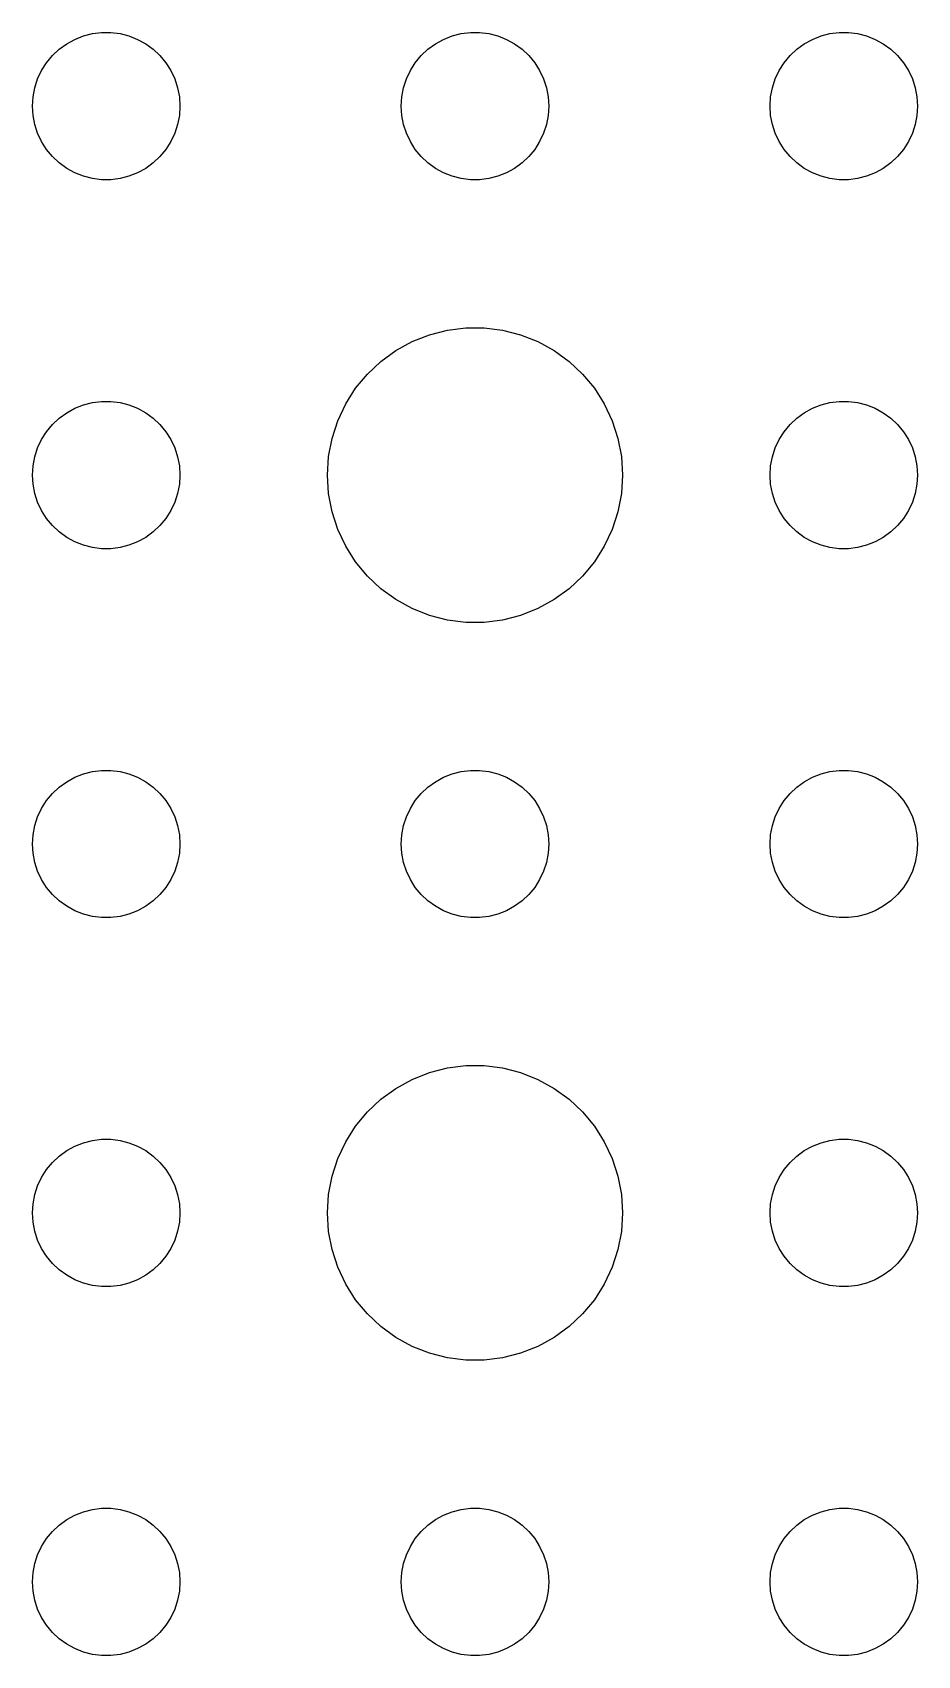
# Model space of a CAD drawing. Header units: metres. Extents: x -134 to 134, y -134 to 134.
# Drawn here: x 43.5 to 61.5, y 28.5 to 61.5 of the extents above; entities that cross this region are included whole.
import ezdxf

# ---------------------------------------------------------------- set-up
doc = ezdxf.new("R2010")
doc.units = ezdxf.units.M

msp = doc.modelspace()

# ---------------------------------------------------------------- linework, layer by layer
for p, q in [((44.3613, 61.3572), (44.5365, 61.4266)), ((44.5365, 61.4266), (44.7189, 61.4734)), ((44.7189, 61.4734), (44.9058, 61.497)), ((44.9058, 61.497), (45.0942, 61.497)), ((45.0942, 61.497), (45.2811, 61.4734)), ((45.2811, 61.4734), (45.4635, 61.4266)), ((45.4635, 61.4266), (45.6387, 61.3572)), ((51.8613, 61.3572), (52.0365, 61.4266)), ((52.0365, 61.4266), (52.2189, 61.4734)), ((52.2189, 61.4734), (52.4058, 61.497)), ((52.4058, 61.497), (52.5942, 61.497)), ((52.5942, 61.497), (52.7811, 61.4734)), ((52.7811, 61.4734), (52.9635, 61.4266)), ((52.9635, 61.4266), (53.1387, 61.3572)), ((59.3613, 61.3572), (59.5365, 61.4266)), ((59.5365, 61.4266), (59.7189, 61.4734)), ((59.7189, 61.4734), (59.9058, 61.497)), ((59.9058, 61.497), (60.0942, 61.497)), ((60.0942, 61.497), (60.2811, 61.4734)), ((60.2811, 61.4734), (60.4635, 61.4266)), ((60.4635, 61.4266), (60.6387, 61.3572)), ((43.9065, 61.0268), (44.0439, 61.1558)), ((44.0439, 61.1558), (44.1963, 61.2665)), ((44.1963, 61.2665), (44.3613, 61.3572)), ((45.6387, 61.3572), (45.8037, 61.2665)), ((45.8037, 61.2665), (45.9561, 61.1558)), ((45.9561, 61.1558), (46.0934, 61.0268)), ((51.4065, 61.0268), (51.5439, 61.1558)), ((51.5439, 61.1558), (51.6963, 61.2665)), ((51.6963, 61.2665), (51.8613, 61.3572)), ((53.1387, 61.3572), (53.3037, 61.2665)), ((53.3037, 61.2665), (53.4561, 61.1558)), ((53.4561, 61.1558), (53.5934, 61.0268)), ((58.9065, 61.0268), (59.0439, 61.1558)), ((59.0439, 61.1558), (59.1963, 61.2665)), ((59.1963, 61.2665), (59.3613, 61.3572)), ((60.6387, 61.3572), (60.8037, 61.2665)), ((60.8037, 61.2665), (60.9561, 61.1558)), ((60.9561, 61.1558), (61.0934, 61.0268)), ((43.6053, 60.5522), (43.6855, 60.7226)), ((43.6855, 60.7226), (43.7865, 60.8817)), ((43.7865, 60.8817), (43.9065, 61.0268)), ((46.0934, 61.0268), (46.2135, 60.8817)), ((46.2135, 60.8817), (46.3145, 60.7226)), ((46.3145, 60.7226), (46.3947, 60.5522)), ((51.1053, 60.5522), (51.1855, 60.7226)), ((51.1855, 60.7226), (51.2865, 60.8817)), ((51.2865, 60.8817), (51.4065, 61.0268)), ((53.5934, 61.0268), (53.7135, 60.8817)), ((53.7135, 60.8817), (53.8145, 60.7226)), ((53.8145, 60.7226), (53.8947, 60.5522)), ((58.6053, 60.5522), (58.6855, 60.7226)), ((58.6855, 60.7226), (58.7865, 60.8817)), ((58.7865, 60.8817), (58.9065, 61.0268)), ((61.0934, 61.0268), (61.2135, 60.8817)), ((61.2135, 60.8817), (61.3145, 60.7226)), ((61.3145, 60.7226), (61.3947, 60.5522)), ((43.5471, 60.373), (43.6053, 60.5522)), ((46.3947, 60.5522), (46.4529, 60.373)), ((51.0471, 60.373), (51.1053, 60.5522)), ((53.8947, 60.5522), (53.9529, 60.373)), ((58.5471, 60.373), (58.6053, 60.5522)), ((61.3947, 60.5522), (61.4529, 60.373)), ((43.5, 60), (43.5118, 60.188)), ((43.5118, 60.188), (43.5471, 60.373)), ((46.4529, 60.373), (46.4882, 60.188)), ((46.4882, 60.188), (46.5, 60)), ((51, 60), (51.0118, 60.188)), ((51.0118, 60.188), (51.0471, 60.373)), ((53.9529, 60.373), (53.9882, 60.188)), ((53.9882, 60.188), (54, 60)), ((58.5, 60), (58.5118, 60.188)), ((58.5118, 60.188), (58.5471, 60.373)), ((61.4529, 60.373), (61.4882, 60.188)), ((61.4882, 60.188), (61.5, 60)), ((43.5118, 59.812), (43.5, 60)), ((43.5471, 59.627), (43.5118, 59.812)), ((46.4882, 59.812), (46.4529, 59.627)), ((46.5, 60), (46.4882, 59.812)), ((51.0118, 59.812), (51, 60)), ((51.0471, 59.627), (51.0118, 59.812)), ((53.9882, 59.812), (53.9529, 59.627)), ((54, 60), (53.9882, 59.812)), ((58.5118, 59.812), (58.5, 60)), ((58.5471, 59.627), (58.5118, 59.812)), ((61.4882, 59.812), (61.4529, 59.627)), ((61.5, 60), (61.4882, 59.812)), ((43.6053, 59.4478), (43.5471, 59.627)), ((43.6855, 59.2774), (43.6053, 59.4478)), ((46.3947, 59.4478), (46.3145, 59.2774)), ((46.4529, 59.627), (46.3947, 59.4478)), ((51.1053, 59.4478), (51.0471, 59.627)), ((51.1855, 59.2774), (51.1053, 59.4478)), ((53.8947, 59.4478), (53.8145, 59.2774)), ((53.9529, 59.627), (53.8947, 59.4478)), ((58.6053, 59.4478), (58.5471, 59.627)), ((58.6855, 59.2774), (58.6053, 59.4478)), ((61.3947, 59.4478), (61.3145, 59.2774)), ((61.4529, 59.627), (61.3947, 59.4478)), ((43.7865, 59.1183), (43.6855, 59.2774)), ((43.9065, 58.9732), (43.7865, 59.1183)), ((46.2135, 59.1183), (46.0934, 58.9732)), ((46.3145, 59.2774), (46.2135, 59.1183)), ((51.2865, 59.1183), (51.1855, 59.2774)), ((51.4065, 58.9732), (51.2865, 59.1183)), ((53.7135, 59.1183), (53.5934, 58.9732)), ((53.8145, 59.2774), (53.7135, 59.1183)), ((58.7865, 59.1183), (58.6855, 59.2774)), ((58.9065, 58.9732), (58.7865, 59.1183)), ((61.2135, 59.1183), (61.0934, 58.9732)), ((61.3145, 59.2774), (61.2135, 59.1183)), ((44.0439, 58.8442), (43.9065, 58.9732)), ((44.1963, 58.7335), (44.0439, 58.8442)), ((44.3613, 58.6428), (44.1963, 58.7335)), ((45.8037, 58.7335), (45.6387, 58.6428)), ((45.9561, 58.8442), (45.8037, 58.7335)), ((46.0934, 58.9732), (45.9561, 58.8442)), ((51.5439, 58.8442), (51.4065, 58.9732)), ((51.6963, 58.7335), (51.5439, 58.8442)), ((51.8613, 58.6428), (51.6963, 58.7335)), ((53.3037, 58.7335), (53.1387, 58.6428)), ((53.4561, 58.8442), (53.3037, 58.7335)), ((53.5934, 58.9732), (53.4561, 58.8442)), ((59.0439, 58.8442), (58.9065, 58.9732)), ((59.1963, 58.7335), (59.0439, 58.8442)), ((59.3613, 58.6428), (59.1963, 58.7335)), ((60.8037, 58.7335), (60.6387, 58.6428)), ((60.9561, 58.8442), (60.8037, 58.7335)), ((61.0934, 58.9732), (60.9561, 58.8442)), ((44.5365, 58.5734), (44.3613, 58.6428)), ((44.7189, 58.5266), (44.5365, 58.5734)), ((44.9058, 58.503), (44.7189, 58.5266)), ((45.0942, 58.503), (44.9058, 58.503)), ((45.2811, 58.5266), (45.0942, 58.503)), ((45.4635, 58.5734), (45.2811, 58.5266)), ((45.6387, 58.6428), (45.4635, 58.5734)), ((52.0365, 58.5734), (51.8613, 58.6428)), ((52.2189, 58.5266), (52.0365, 58.5734)), ((52.4058, 58.503), (52.2189, 58.5266)), ((52.5942, 58.503), (52.4058, 58.503)), ((52.7811, 58.5266), (52.5942, 58.503)), ((52.9635, 58.5734), (52.7811, 58.5266)), ((53.1387, 58.6428), (52.9635, 58.5734)), ((59.5365, 58.5734), (59.3613, 58.6428)), ((59.7189, 58.5266), (59.5365, 58.5734)), ((59.9058, 58.503), (59.7189, 58.5266)), ((60.0942, 58.503), (59.9058, 58.503)), ((60.2811, 58.5266), (60.0942, 58.503)), ((60.4635, 58.5734), (60.2811, 58.5266)), ((60.6387, 58.6428), (60.4635, 58.5734)), ((51.5729, 55.3532), (51.9379, 55.4469)), ((51.9379, 55.4469), (52.3116, 55.4941)), ((52.3116, 55.4941), (52.6884, 55.4941)), ((52.6884, 55.4941), (53.0621, 55.4469)), ((53.0621, 55.4469), (53.427, 55.3532)), ((50.8925, 55.033), (51.2227, 55.2145)), ((51.2227, 55.2145), (51.5729, 55.3532)), ((53.427, 55.3532), (53.7773, 55.2145)), ((53.7773, 55.2145), (54.1075, 55.033)), ((50.3131, 54.5536), (50.5877, 54.8115)), ((50.5877, 54.8115), (50.8925, 55.033)), ((54.1075, 55.033), (54.4123, 54.8115)), ((54.4123, 54.8115), (54.6869, 54.5536)), ((50.0729, 54.2634), (50.3131, 54.5536)), ((54.6869, 54.5536), (54.927, 54.2634)), ((49.8711, 53.9453), (50.0729, 54.2634)), ((54.927, 54.2634), (55.1289, 53.9453)), ((44.1963, 53.7665), (44.3613, 53.8572)), ((44.3613, 53.8572), (44.5365, 53.9266)), ((44.5365, 53.9266), (44.7189, 53.9734)), ((44.7189, 53.9734), (44.9058, 53.997)), ((44.9058, 53.997), (45.0942, 53.997)), ((45.0942, 53.997), (45.2811, 53.9734)), ((45.2811, 53.9734), (45.4635, 53.9266)), ((45.4635, 53.9266), (45.6387, 53.8572)), ((45.6387, 53.8572), (45.8037, 53.7665)), ((49.7107, 53.6044), (49.8711, 53.9453)), ((55.1289, 53.9453), (55.2893, 53.6044)), ((59.1963, 53.7665), (59.3613, 53.8572)), ((59.3613, 53.8572), (59.5365, 53.9266)), ((59.5365, 53.9266), (59.7189, 53.9734)), ((59.7189, 53.9734), (59.9058, 53.997)), ((59.9058, 53.997), (60.0942, 53.997)), ((60.0942, 53.997), (60.2811, 53.9734)), ((60.2811, 53.9734), (60.4635, 53.9266)), ((60.4635, 53.9266), (60.6387, 53.8572)), ((60.6387, 53.8572), (60.8037, 53.7665)), ((43.7865, 53.3817), (43.9065, 53.5268)), ((43.9065, 53.5268), (44.0439, 53.6558)), ((44.0439, 53.6558), (44.1963, 53.7665)), ((45.8037, 53.7665), (45.9561, 53.6558)), ((45.9561, 53.6558), (46.0934, 53.5268)), ((46.0934, 53.5268), (46.2135, 53.3817)), ((49.5942, 53.2461), (49.7107, 53.6044)), ((55.2893, 53.6044), (55.4057, 53.2461)), ((58.7865, 53.3817), (58.9065, 53.5268)), ((58.9065, 53.5268), (59.0439, 53.6558)), ((59.0439, 53.6558), (59.1963, 53.7665)), ((60.8037, 53.7665), (60.9561, 53.6558)), ((60.9561, 53.6558), (61.0934, 53.5268)), ((61.0934, 53.5268), (61.2135, 53.3817)), ((43.6053, 53.0522), (43.6855, 53.2226)), ((43.6855, 53.2226), (43.7865, 53.3817)), ((46.2135, 53.3817), (46.3145, 53.2226)), ((46.3145, 53.2226), (46.3947, 53.0522)), ((49.5237, 52.876), (49.5942, 53.2461)), ((55.4057, 53.2461), (55.4763, 52.876)), ((58.6053, 53.0522), (58.6855, 53.2226)), ((58.6855, 53.2226), (58.7865, 53.3817)), ((61.2135, 53.3817), (61.3145, 53.2226)), ((61.3145, 53.2226), (61.3947, 53.0522)), ((43.5118, 52.688), (43.5471, 52.873)), ((43.5471, 52.873), (43.6053, 53.0522)), ((46.3947, 53.0522), (46.4529, 52.873)), ((46.4529, 52.873), (46.4882, 52.688)), ((49.5, 52.5), (49.5237, 52.876)), ((55.4763, 52.876), (55.5, 52.5)), ((58.5118, 52.688), (58.5471, 52.873)), ((58.5471, 52.873), (58.6053, 53.0522)), ((61.3947, 53.0522), (61.4529, 52.873)), ((61.4529, 52.873), (61.4882, 52.688)), ((43.5, 52.5), (43.5118, 52.688)), ((43.5118, 52.312), (43.5, 52.5)), ((46.4882, 52.688), (46.5, 52.5)), ((46.5, 52.5), (46.4882, 52.312)), ((49.5237, 52.124), (49.5, 52.5)), ((55.5, 52.5), (55.4763, 52.124)), ((58.5, 52.5), (58.5118, 52.688)), ((58.5118, 52.312), (58.5, 52.5)), ((61.4882, 52.688), (61.5, 52.5)), ((61.5, 52.5), (61.4882, 52.312)), ((43.5471, 52.127), (43.5118, 52.312)), ((46.4882, 52.312), (46.4529, 52.127)), ((58.5471, 52.127), (58.5118, 52.312)), ((61.4882, 52.312), (61.4529, 52.127)), ((43.6053, 51.9478), (43.5471, 52.127)), ((43.6855, 51.7774), (43.6053, 51.9478)), ((46.3947, 51.9478), (46.3145, 51.7774)), ((46.4529, 52.127), (46.3947, 51.9478)), ((49.5942, 51.7539), (49.5237, 52.124)), ((55.4763, 52.124), (55.4057, 51.7539)), ((58.6053, 51.9478), (58.5471, 52.127)), ((58.6855, 51.7774), (58.6053, 51.9478)), ((61.3947, 51.9478), (61.3145, 51.7774)), ((61.4529, 52.127), (61.3947, 51.9478)), ((43.7865, 51.6183), (43.6855, 51.7774)), ((43.9065, 51.4732), (43.7865, 51.6183)), ((44.0439, 51.3442), (43.9065, 51.4732)), ((46.0934, 51.4732), (45.9561, 51.3442)), ((46.2135, 51.6183), (46.0934, 51.4732)), ((46.3145, 51.7774), (46.2135, 51.6183)), ((49.7107, 51.3956), (49.5942, 51.7539)), ((55.4057, 51.7539), (55.2893, 51.3956)), ((58.7865, 51.6183), (58.6855, 51.7774)), ((58.9065, 51.4732), (58.7865, 51.6183)), ((59.0439, 51.3442), (58.9065, 51.4732)), ((61.0934, 51.4732), (60.9561, 51.3442)), ((61.2135, 51.6183), (61.0934, 51.4732)), ((61.3145, 51.7774), (61.2135, 51.6183)), ((44.1963, 51.2335), (44.0439, 51.3442)), ((44.3613, 51.1428), (44.1963, 51.2335)), ((44.5365, 51.0734), (44.3613, 51.1428)), ((45.6387, 51.1428), (45.4635, 51.0734)), ((45.8037, 51.2335), (45.6387, 51.1428)), ((45.9561, 51.3442), (45.8037, 51.2335)), ((49.8711, 51.0547), (49.7107, 51.3956)), ((55.2893, 51.3956), (55.1289, 51.0547)), ((59.1963, 51.2335), (59.0439, 51.3442)), ((59.3613, 51.1428), (59.1963, 51.2335)), ((59.5365, 51.0734), (59.3613, 51.1428)), ((60.6387, 51.1428), (60.4635, 51.0734)), ((60.8037, 51.2335), (60.6387, 51.1428)), ((60.9561, 51.3442), (60.8037, 51.2335)), ((44.7189, 51.0266), (44.5365, 51.0734)), ((44.9058, 51.003), (44.7189, 51.0266)), ((45.0942, 51.003), (44.9058, 51.003)), ((45.2811, 51.0266), (45.0942, 51.003)), ((45.4635, 51.0734), (45.2811, 51.0266)), ((50.0729, 50.7366), (49.8711, 51.0547)), ((55.1289, 51.0547), (54.927, 50.7366)), ((59.7189, 51.0266), (59.5365, 51.0734)), ((59.9058, 51.003), (59.7189, 51.0266)), ((60.0942, 51.003), (59.9058, 51.003)), ((60.2811, 51.0266), (60.0942, 51.003)), ((60.4635, 51.0734), (60.2811, 51.0266)), ((50.3131, 50.4464), (50.0729, 50.7366)), ((54.927, 50.7366), (54.6869, 50.4464)), ((50.5877, 50.1885), (50.3131, 50.4464)), ((50.8925, 49.967), (50.5877, 50.1885)), ((54.4123, 50.1885), (54.1075, 49.967)), ((54.6869, 50.4464), (54.4123, 50.1885)), ((51.2227, 49.7855), (50.8925, 49.967)), ((54.1075, 49.967), (53.7773, 49.7855)), ((51.5729, 49.6468), (51.2227, 49.7855)), ((51.9379, 49.5531), (51.5729, 49.6468)), ((52.3116, 49.5059), (51.9379, 49.5531)), ((52.6884, 49.5059), (52.3116, 49.5059)), ((53.0621, 49.5531), (52.6884, 49.5059)), ((53.427, 49.6468), (53.0621, 49.5531)), ((53.7773, 49.7855), (53.427, 49.6468)), ((44.0439, 46.1558), (44.1963, 46.2665)), ((44.1963, 46.2665), (44.3613, 46.3572)), ((44.3613, 46.3572), (44.5365, 46.4266)), ((44.5365, 46.4266), (44.7189, 46.4734)), ((44.7189, 46.4734), (44.9058, 46.497)), ((44.9058, 46.497), (45.0942, 46.497)), ((45.0942, 46.497), (45.2811, 46.4734)), ((45.2811, 46.4734), (45.4635, 46.4266)), ((45.4635, 46.4266), (45.6387, 46.3572)), ((45.6387, 46.3572), (45.8037, 46.2665)), ((45.8037, 46.2665), (45.9561, 46.1558)), ((51.5439, 46.1558), (51.6963, 46.2665)), ((51.6963, 46.2665), (51.8613, 46.3572)), ((51.8613, 46.3572), (52.0365, 46.4266)), ((52.0365, 46.4266), (52.2189, 46.4734)), ((52.2189, 46.4734), (52.4058, 46.497)), ((52.4058, 46.497), (52.5942, 46.497)), ((52.5942, 46.497), (52.7811, 46.4734)), ((52.7811, 46.4734), (52.9635, 46.4266)), ((52.9635, 46.4266), (53.1387, 46.3572)), ((53.1387, 46.3572), (53.3037, 46.2665)), ((53.3037, 46.2665), (53.4561, 46.1558)), ((59.0439, 46.1558), (59.1963, 46.2665)), ((59.1963, 46.2665), (59.3613, 46.3572)), ((59.3613, 46.3572), (59.5365, 46.4266)), ((59.5365, 46.4266), (59.7189, 46.4734)), ((59.7189, 46.4734), (59.9058, 46.497)), ((59.9058, 46.497), (60.0942, 46.497)), ((60.0942, 46.497), (60.2811, 46.4734)), ((60.2811, 46.4734), (60.4635, 46.4266)), ((60.4635, 46.4266), (60.6387, 46.3572)), ((60.6387, 46.3572), (60.8037, 46.2665)), ((60.8037, 46.2665), (60.9561, 46.1558)), ((43.6855, 45.7226), (43.7865, 45.8817)), ((43.7865, 45.8817), (43.9065, 46.0268)), ((43.9065, 46.0268), (44.0439, 46.1558)), ((45.9561, 46.1558), (46.0934, 46.0268)), ((46.0934, 46.0268), (46.2135, 45.8817)), ((46.2135, 45.8817), (46.3145, 45.7226)), ((51.1855, 45.7226), (51.2865, 45.8817)), ((51.2865, 45.8817), (51.4065, 46.0268)), ((51.4065, 46.0268), (51.5439, 46.1558)), ((53.4561, 46.1558), (53.5934, 46.0268)), ((53.5934, 46.0268), (53.7135, 45.8817)), ((53.7135, 45.8817), (53.8145, 45.7226)), ((58.6855, 45.7226), (58.7865, 45.8817)), ((58.7865, 45.8817), (58.9065, 46.0268)), ((58.9065, 46.0268), (59.0439, 46.1558)), ((60.9561, 46.1558), (61.0934, 46.0268)), ((61.0934, 46.0268), (61.2135, 45.8817)), ((61.2135, 45.8817), (61.3145, 45.7226)), ((43.5471, 45.373), (43.6053, 45.5522)), ((43.6053, 45.5522), (43.6855, 45.7226)), ((46.3145, 45.7226), (46.3947, 45.5522)), ((46.3947, 45.5522), (46.4529, 45.373)), ((51.0471, 45.373), (51.1053, 45.5522)), ((51.1053, 45.5522), (51.1855, 45.7226)), ((53.8145, 45.7226), (53.8947, 45.5522)), ((53.8947, 45.5522), (53.9529, 45.373)), ((58.5471, 45.373), (58.6053, 45.5522)), ((58.6053, 45.5522), (58.6855, 45.7226)), ((61.3145, 45.7226), (61.3947, 45.5522)), ((61.3947, 45.5522), (61.4529, 45.373)), ((43.5118, 45.188), (43.5471, 45.373)), ((46.4529, 45.373), (46.4882, 45.188)), ((51.0118, 45.188), (51.0471, 45.373)), ((53.9529, 45.373), (53.9882, 45.188)), ((58.5118, 45.188), (58.5471, 45.373)), ((61.4529, 45.373), (61.4882, 45.188)), ((43.5, 45), (43.5118, 45.188)), ((43.5118, 44.812), (43.5, 45)), ((46.4882, 45.188), (46.5, 45)), ((46.5, 45), (46.4882, 44.812)), ((51, 45), (51.0118, 45.188)), ((51.0118, 44.812), (51, 45)), ((53.9882, 45.188), (54, 45)), ((54, 45), (53.9882, 44.812)), ((58.5, 45), (58.5118, 45.188)), ((58.5118, 44.812), (58.5, 45)), ((61.4882, 45.188), (61.5, 45)), ((61.5, 45), (61.4882, 44.812)), ((43.5471, 44.627), (43.5118, 44.812)), ((43.6053, 44.4478), (43.5471, 44.627)), ((46.4529, 44.627), (46.3947, 44.4478)), ((46.4882, 44.812), (46.4529, 44.627)), ((51.0471, 44.627), (51.0118, 44.812)), ((51.1053, 44.4478), (51.0471, 44.627)), ((53.9529, 44.627), (53.8947, 44.4478)), ((53.9882, 44.812), (53.9529, 44.627)), ((58.5471, 44.627), (58.5118, 44.812)), ((58.6053, 44.4478), (58.5471, 44.627)), ((61.4529, 44.627), (61.3947, 44.4478)), ((61.4882, 44.812), (61.4529, 44.627)), ((43.6855, 44.2774), (43.6053, 44.4478)), ((43.7865, 44.1183), (43.6855, 44.2774)), ((46.3145, 44.2774), (46.2135, 44.1183)), ((46.3947, 44.4478), (46.3145, 44.2774)), ((51.1855, 44.2774), (51.1053, 44.4478)), ((51.2865, 44.1183), (51.1855, 44.2774)), ((53.8145, 44.2774), (53.7135, 44.1183)), ((53.8947, 44.4478), (53.8145, 44.2774)), ((58.6855, 44.2774), (58.6053, 44.4478)), ((58.7865, 44.1183), (58.6855, 44.2774)), ((61.3145, 44.2774), (61.2135, 44.1183)), ((61.3947, 44.4478), (61.3145, 44.2774)), ((43.9065, 43.9732), (43.7865, 44.1183)), ((44.0439, 43.8442), (43.9065, 43.9732)), ((46.0934, 43.9732), (45.9561, 43.8442)), ((46.2135, 44.1183), (46.0934, 43.9732)), ((51.4065, 43.9732), (51.2865, 44.1183)), ((51.5439, 43.8442), (51.4065, 43.9732)), ((53.5934, 43.9732), (53.4561, 43.8442)), ((53.7135, 44.1183), (53.5934, 43.9732)), ((58.9065, 43.9732), (58.7865, 44.1183)), ((59.0439, 43.8442), (58.9065, 43.9732)), ((61.0934, 43.9732), (60.9561, 43.8442)), ((61.2135, 44.1183), (61.0934, 43.9732)), ((44.1963, 43.7335), (44.0439, 43.8442)), ((44.3613, 43.6428), (44.1963, 43.7335)), ((44.5365, 43.5734), (44.3613, 43.6428)), ((44.7189, 43.5266), (44.5365, 43.5734)), ((45.4635, 43.5734), (45.2811, 43.5266)), ((45.6387, 43.6428), (45.4635, 43.5734)), ((45.8037, 43.7335), (45.6387, 43.6428)), ((45.9561, 43.8442), (45.8037, 43.7335)), ((51.6963, 43.7335), (51.5439, 43.8442)), ((51.8613, 43.6428), (51.6963, 43.7335)), ((52.0365, 43.5734), (51.8613, 43.6428)), ((52.2189, 43.5266), (52.0365, 43.5734)), ((52.9635, 43.5734), (52.7811, 43.5266)), ((53.1387, 43.6428), (52.9635, 43.5734)), ((53.3037, 43.7335), (53.1387, 43.6428)), ((53.4561, 43.8442), (53.3037, 43.7335)), ((59.1963, 43.7335), (59.0439, 43.8442)), ((59.3613, 43.6428), (59.1963, 43.7335)), ((59.5365, 43.5734), (59.3613, 43.6428)), ((59.7189, 43.5266), (59.5365, 43.5734)), ((60.4635, 43.5734), (60.2811, 43.5266)), ((60.6387, 43.6428), (60.4635, 43.5734)), ((60.8037, 43.7335), (60.6387, 43.6428)), ((60.9561, 43.8442), (60.8037, 43.7335)), ((44.9058, 43.503), (44.7189, 43.5266)), ((45.0942, 43.503), (44.9058, 43.503)), ((45.2811, 43.5266), (45.0942, 43.503)), ((52.4058, 43.503), (52.2189, 43.5266)), ((52.5942, 43.503), (52.4058, 43.503)), ((52.7811, 43.5266), (52.5942, 43.503)), ((59.9058, 43.503), (59.7189, 43.5266)), ((60.0942, 43.503), (59.9058, 43.503)), ((60.2811, 43.5266), (60.0942, 43.503)), ((51.2227, 40.2145), (51.5729, 40.3532)), ((51.5729, 40.3532), (51.9379, 40.4469)), ((51.9379, 40.4469), (52.3116, 40.4941)), ((52.3116, 40.4941), (52.6884, 40.4941)), ((52.6884, 40.4941), (53.0621, 40.4469)), ((53.0621, 40.4469), (53.427, 40.3532)), ((53.427, 40.3532), (53.7773, 40.2145)), ((50.5877, 39.8115), (50.8925, 40.033)), ((50.8925, 40.033), (51.2227, 40.2145)), ((53.7773, 40.2145), (54.1075, 40.033)), ((54.1075, 40.033), (54.4123, 39.8115)), ((50.3131, 39.5536), (50.5877, 39.8115)), ((54.4123, 39.8115), (54.6869, 39.5536)), ((49.8711, 38.9453), (50.0729, 39.2634)), ((50.0729, 39.2634), (50.3131, 39.5536)), ((54.6869, 39.5536), (54.927, 39.2634)), ((54.927, 39.2634), (55.1289, 38.9453)), ((44.5365, 38.9266), (44.7189, 38.9734)), ((44.7189, 38.9734), (44.9058, 38.997)), ((44.9058, 38.997), (45.0942, 38.997)), ((45.0942, 38.997), (45.2811, 38.9734)), ((45.2811, 38.9734), (45.4635, 38.9266)), ((49.7107, 38.6044), (49.8711, 38.9453)), ((55.1289, 38.9453), (55.2893, 38.6044)), ((59.5365, 38.9266), (59.7189, 38.9734)), ((59.7189, 38.9734), (59.9058, 38.997)), ((59.9058, 38.997), (60.0942, 38.997)), ((60.0942, 38.997), (60.2811, 38.9734)), ((60.2811, 38.9734), (60.4635, 38.9266)), ((43.9065, 38.5268), (44.0439, 38.6558)), ((44.0439, 38.6558), (44.1963, 38.7665)), ((44.1963, 38.7665), (44.3613, 38.8572)), ((44.3613, 38.8572), (44.5365, 38.9266)), ((45.4635, 38.9266), (45.6387, 38.8572)), ((45.6387, 38.8572), (45.8037, 38.7665)), ((45.8037, 38.7665), (45.9561, 38.6558)), ((45.9561, 38.6558), (46.0934, 38.5268)), ((49.5942, 38.2461), (49.7107, 38.6044)), ((55.2893, 38.6044), (55.4057, 38.2461)), ((58.9065, 38.5268), (59.0439, 38.6558)), ((59.0439, 38.6558), (59.1963, 38.7665)), ((59.1963, 38.7665), (59.3613, 38.8572)), ((59.3613, 38.8572), (59.5365, 38.9266)), ((60.4635, 38.9266), (60.6387, 38.8572)), ((60.6387, 38.8572), (60.8037, 38.7665)), ((60.8037, 38.7665), (60.9561, 38.6558)), ((60.9561, 38.6558), (61.0934, 38.5268)), ((43.6855, 38.2226), (43.7865, 38.3817)), ((43.7865, 38.3817), (43.9065, 38.5268)), ((46.0934, 38.5268), (46.2135, 38.3817)), ((46.2135, 38.3817), (46.3145, 38.2226)), ((58.6855, 38.2226), (58.7865, 38.3817)), ((58.7865, 38.3817), (58.9065, 38.5268)), ((61.0934, 38.5268), (61.2135, 38.3817)), ((61.2135, 38.3817), (61.3145, 38.2226)), ((43.5471, 37.873), (43.6053, 38.0522)), ((43.6053, 38.0522), (43.6855, 38.2226)), ((46.3145, 38.2226), (46.3947, 38.0522)), ((46.3947, 38.0522), (46.4529, 37.873)), ((49.5237, 37.876), (49.5942, 38.2461)), ((55.4057, 38.2461), (55.4763, 37.876)), ((58.5471, 37.873), (58.6053, 38.0522)), ((58.6053, 38.0522), (58.6855, 38.2226)), ((61.3145, 38.2226), (61.3947, 38.0522)), ((61.3947, 38.0522), (61.4529, 37.873)), ((43.5, 37.5), (43.5118, 37.688)), ((43.5118, 37.688), (43.5471, 37.873)), ((46.4529, 37.873), (46.4882, 37.688)), ((46.4882, 37.688), (46.5, 37.5)), ((49.5, 37.5), (49.5237, 37.876)), ((55.4763, 37.876), (55.5, 37.5)), ((58.5, 37.5), (58.5118, 37.688)), ((58.5118, 37.688), (58.5471, 37.873)), ((61.4529, 37.873), (61.4882, 37.688)), ((61.4882, 37.688), (61.5, 37.5)), ((43.5118, 37.312), (43.5, 37.5)), ((43.5471, 37.127), (43.5118, 37.312)), ((46.4882, 37.312), (46.4529, 37.127)), ((46.5, 37.5), (46.4882, 37.312)), ((49.5237, 37.124), (49.5, 37.5)), ((55.5, 37.5), (55.4763, 37.124)), ((58.5118, 37.312), (58.5, 37.5)), ((58.5471, 37.127), (58.5118, 37.312)), ((61.4882, 37.312), (61.4529, 37.127)), ((61.5, 37.5), (61.4882, 37.312)), ((43.6053, 36.9478), (43.5471, 37.127)), ((46.4529, 37.127), (46.3947, 36.9478)), ((49.5942, 36.7539), (49.5237, 37.124)), ((55.4763, 37.124), (55.4057, 36.7539)), ((58.6053, 36.9478), (58.5471, 37.127)), ((61.4529, 37.127), (61.3947, 36.9478)), ((43.6855, 36.7774), (43.6053, 36.9478)), ((43.7865, 36.6183), (43.6855, 36.7774)), ((46.3145, 36.7774), (46.2135, 36.6183)), ((46.3947, 36.9478), (46.3145, 36.7774)), ((49.7107, 36.3956), (49.5942, 36.7539)), ((55.4057, 36.7539), (55.2893, 36.3956)), ((58.6855, 36.7774), (58.6053, 36.9478)), ((58.7865, 36.6183), (58.6855, 36.7774)), ((61.3145, 36.7774), (61.2135, 36.6183)), ((61.3947, 36.9478), (61.3145, 36.7774)), ((43.9065, 36.4732), (43.7865, 36.6183)), ((44.0439, 36.3442), (43.9065, 36.4732)), ((44.1963, 36.2335), (44.0439, 36.3442)), ((45.9561, 36.3442), (45.8037, 36.2335)), ((46.0934, 36.4732), (45.9561, 36.3442)), ((46.2135, 36.6183), (46.0934, 36.4732)), ((49.8711, 36.0547), (49.7107, 36.3956)), ((55.2893, 36.3956), (55.1289, 36.0547)), ((58.9065, 36.4732), (58.7865, 36.6183)), ((59.0439, 36.3442), (58.9065, 36.4732)), ((59.1963, 36.2335), (59.0439, 36.3442)), ((60.9561, 36.3442), (60.8037, 36.2335)), ((61.0934, 36.4732), (60.9561, 36.3442)), ((61.2135, 36.6183), (61.0934, 36.4732)), ((44.3613, 36.1428), (44.1963, 36.2335)), ((44.5365, 36.0734), (44.3613, 36.1428)), ((44.7189, 36.0266), (44.5365, 36.0734)), ((44.9058, 36.003), (44.7189, 36.0266)), ((45.0942, 36.003), (44.9058, 36.003)), ((45.2811, 36.0266), (45.0942, 36.003)), ((45.4635, 36.0734), (45.2811, 36.0266)), ((45.6387, 36.1428), (45.4635, 36.0734)), ((45.8037, 36.2335), (45.6387, 36.1428)), ((50.0729, 35.7366), (49.8711, 36.0547)), ((55.1289, 36.0547), (54.927, 35.7366)), ((59.3613, 36.1428), (59.1963, 36.2335)), ((59.5365, 36.0734), (59.3613, 36.1428)), ((59.7189, 36.0266), (59.5365, 36.0734)), ((59.9058, 36.003), (59.7189, 36.0266)), ((60.0942, 36.003), (59.9058, 36.003)), ((60.2811, 36.0266), (60.0942, 36.003)), ((60.4635, 36.0734), (60.2811, 36.0266)), ((60.6387, 36.1428), (60.4635, 36.0734)), ((60.8037, 36.2335), (60.6387, 36.1428)), ((50.3131, 35.4464), (50.0729, 35.7366)), ((54.927, 35.7366), (54.6869, 35.4464)), ((50.5877, 35.1885), (50.3131, 35.4464)), ((54.6869, 35.4464), (54.4123, 35.1885)), ((50.8925, 34.967), (50.5877, 35.1885)), ((54.4123, 35.1885), (54.1075, 34.967)), ((51.2227, 34.7855), (50.8925, 34.967)), ((51.5729, 34.6468), (51.2227, 34.7855)), ((51.9379, 34.5531), (51.5729, 34.6468)), ((53.427, 34.6468), (53.0621, 34.5531)), ((53.7773, 34.7855), (53.427, 34.6468)), ((54.1075, 34.967), (53.7773, 34.7855)), ((52.3116, 34.5059), (51.9379, 34.5531)), ((52.6884, 34.5059), (52.3116, 34.5059)), ((53.0621, 34.5531), (52.6884, 34.5059)), ((44.1963, 31.2665), (44.3613, 31.3572)), ((44.3613, 31.3572), (44.5365, 31.4266)), ((44.5365, 31.4266), (44.7189, 31.4734)), ((44.7189, 31.4734), (44.9058, 31.497)), ((44.9058, 31.497), (45.0942, 31.497)), ((45.0942, 31.497), (45.2811, 31.4734)), ((45.2811, 31.4734), (45.4635, 31.4266)), ((45.4635, 31.4266), (45.6387, 31.3572)), ((45.6387, 31.3572), (45.8037, 31.2665)), ((51.6963, 31.2665), (51.8613, 31.3572)), ((51.8613, 31.3572), (52.0365, 31.4266)), ((52.0365, 31.4266), (52.2189, 31.4734)), ((52.2189, 31.4734), (52.4058, 31.497)), ((52.4058, 31.497), (52.5942, 31.497)), ((52.5942, 31.497), (52.7811, 31.4734)), ((52.7811, 31.4734), (52.9635, 31.4266)), ((52.9635, 31.4266), (53.1387, 31.3572)), ((53.1387, 31.3572), (53.3037, 31.2665)), ((59.1963, 31.2665), (59.3613, 31.3572)), ((59.3613, 31.3572), (59.5365, 31.4266)), ((59.5365, 31.4266), (59.7189, 31.4734)), ((59.7189, 31.4734), (59.9058, 31.497)), ((59.9058, 31.497), (60.0942, 31.497)), ((60.0942, 31.497), (60.2811, 31.4734)), ((60.2811, 31.4734), (60.4635, 31.4266)), ((60.4635, 31.4266), (60.6387, 31.3572)), ((60.6387, 31.3572), (60.8037, 31.2665)), ((43.7865, 30.8817), (43.9065, 31.0268)), ((43.9065, 31.0268), (44.0439, 31.1558)), ((44.0439, 31.1558), (44.1963, 31.2665)), ((45.8037, 31.2665), (45.9561, 31.1558)), ((45.9561, 31.1558), (46.0934, 31.0268)), ((46.0934, 31.0268), (46.2135, 30.8817)), ((51.2865, 30.8817), (51.4065, 31.0268)), ((51.4065, 31.0268), (51.5439, 31.1558)), ((51.5439, 31.1558), (51.6963, 31.2665)), ((53.3037, 31.2665), (53.4561, 31.1558)), ((53.4561, 31.1558), (53.5934, 31.0268)), ((53.5934, 31.0268), (53.7135, 30.8817)), ((58.7865, 30.8817), (58.9065, 31.0268)), ((58.9065, 31.0268), (59.0439, 31.1558)), ((59.0439, 31.1558), (59.1963, 31.2665)), ((60.8037, 31.2665), (60.9561, 31.1558)), ((60.9561, 31.1558), (61.0934, 31.0268)), ((61.0934, 31.0268), (61.2135, 30.8817)), ((43.6053, 30.5522), (43.6855, 30.7226)), ((43.6855, 30.7226), (43.7865, 30.8817)), ((46.2135, 30.8817), (46.3145, 30.7226)), ((46.3145, 30.7226), (46.3947, 30.5522)), ((51.1053, 30.5522), (51.1855, 30.7226)), ((51.1855, 30.7226), (51.2865, 30.8817)), ((53.7135, 30.8817), (53.8145, 30.7226)), ((53.8145, 30.7226), (53.8947, 30.5522)), ((58.6053, 30.5522), (58.6855, 30.7226)), ((58.6855, 30.7226), (58.7865, 30.8817)), ((61.2135, 30.8817), (61.3145, 30.7226)), ((61.3145, 30.7226), (61.3947, 30.5522)), ((43.5118, 30.188), (43.5471, 30.373)), ((43.5471, 30.373), (43.6053, 30.5522)), ((46.3947, 30.5522), (46.4529, 30.373)), ((46.4529, 30.373), (46.4882, 30.188)), ((51.0118, 30.188), (51.0471, 30.373)), ((51.0471, 30.373), (51.1053, 30.5522)), ((53.8947, 30.5522), (53.9529, 30.373)), ((53.9529, 30.373), (53.9882, 30.188)), ((58.5118, 30.188), (58.5471, 30.373)), ((58.5471, 30.373), (58.6053, 30.5522)), ((61.3947, 30.5522), (61.4529, 30.373)), ((61.4529, 30.373), (61.4882, 30.188)), ((43.5, 30), (43.5118, 30.188)), ((46.4882, 30.188), (46.5, 30)), ((51, 30), (51.0118, 30.188)), ((53.9882, 30.188), (54, 30)), ((58.5, 30), (58.5118, 30.188)), ((61.4882, 30.188), (61.5, 30)), ((43.5118, 29.812), (43.5, 30)), ((43.5471, 29.627), (43.5118, 29.812)), ((46.4882, 29.812), (46.4529, 29.627)), ((46.5, 30), (46.4882, 29.812)), ((51.0118, 29.812), (51, 30)), ((51.0471, 29.627), (51.0118, 29.812)), ((53.9882, 29.812), (53.9529, 29.627)), ((54, 30), (53.9882, 29.812)), ((58.5118, 29.812), (58.5, 30)), ((58.5471, 29.627), (58.5118, 29.812)), ((61.4882, 29.812), (61.4529, 29.627)), ((61.5, 30), (61.4882, 29.812)), ((43.6053, 29.4478), (43.5471, 29.627)), ((43.6855, 29.2774), (43.6053, 29.4478)), ((46.3947, 29.4478), (46.3145, 29.2774)), ((46.4529, 29.627), (46.3947, 29.4478)), ((51.1053, 29.4478), (51.0471, 29.627)), ((51.1855, 29.2774), (51.1053, 29.4478)), ((53.8947, 29.4478), (53.8145, 29.2774)), ((53.9529, 29.627), (53.8947, 29.4478)), ((58.6053, 29.4478), (58.5471, 29.627)), ((58.6855, 29.2774), (58.6053, 29.4478)), ((61.3947, 29.4478), (61.3145, 29.2774)), ((61.4529, 29.627), (61.3947, 29.4478)), ((43.7865, 29.1183), (43.6855, 29.2774)), ((43.9065, 28.9732), (43.7865, 29.1183)), ((46.2135, 29.1183), (46.0934, 28.9732)), ((46.3145, 29.2774), (46.2135, 29.1183)), ((51.2865, 29.1183), (51.1855, 29.2774)), ((51.4065, 28.9732), (51.2865, 29.1183)), ((53.7135, 29.1183), (53.5934, 28.9732)), ((53.8145, 29.2774), (53.7135, 29.1183)), ((58.7865, 29.1183), (58.6855, 29.2774)), ((58.9065, 28.9732), (58.7865, 29.1183)), ((61.2135, 29.1183), (61.0934, 28.9732)), ((61.3145, 29.2774), (61.2135, 29.1183)), ((44.0439, 28.8442), (43.9065, 28.9732)), ((44.1963, 28.7335), (44.0439, 28.8442)), ((44.3613, 28.6427), (44.1963, 28.7335)), ((45.8037, 28.7335), (45.6387, 28.6427)), ((45.9561, 28.8442), (45.8037, 28.7335)), ((46.0934, 28.9732), (45.9561, 28.8442)), ((51.5439, 28.8442), (51.4065, 28.9732)), ((51.6963, 28.7335), (51.5439, 28.8442)), ((51.8613, 28.6427), (51.6963, 28.7335)), ((53.3037, 28.7335), (53.1387, 28.6427)), ((53.4561, 28.8442), (53.3037, 28.7335)), ((53.5934, 28.9732), (53.4561, 28.8442)), ((59.0439, 28.8442), (58.9065, 28.9732)), ((59.1963, 28.7335), (59.0439, 28.8442)), ((59.3613, 28.6427), (59.1963, 28.7335)), ((60.8037, 28.7335), (60.6387, 28.6427)), ((60.9561, 28.8442), (60.8037, 28.7335)), ((61.0934, 28.9732), (60.9561, 28.8442)), ((44.5365, 28.5734), (44.3613, 28.6427)), ((44.7189, 28.5266), (44.5365, 28.5734)), ((44.9058, 28.503), (44.7189, 28.5266)), ((45.0942, 28.503), (44.9058, 28.503)), ((45.2811, 28.5266), (45.0942, 28.503)), ((45.4635, 28.5734), (45.2811, 28.5266)), ((45.6387, 28.6427), (45.4635, 28.5734)), ((52.0365, 28.5734), (51.8613, 28.6427)), ((52.2189, 28.5266), (52.0365, 28.5734)), ((52.4058, 28.503), (52.2189, 28.5266)), ((52.5942, 28.503), (52.4058, 28.503)), ((52.7811, 28.5266), (52.5942, 28.503)), ((52.9635, 28.5734), (52.7811, 28.5266)), ((53.1387, 28.6427), (52.9635, 28.5734)), ((59.5365, 28.5734), (59.3613, 28.6427)), ((59.7189, 28.5266), (59.5365, 28.5734)), ((59.9058, 28.503), (59.7189, 28.5266)), ((60.0942, 28.503), (59.9058, 28.503)), ((60.2811, 28.5266), (60.0942, 28.503)), ((60.4635, 28.5734), (60.2811, 28.5266)), ((60.6387, 28.6427), (60.4635, 28.5734))]:
    msp.add_line(p, q)

doc.saveas('drawing.dxf')
